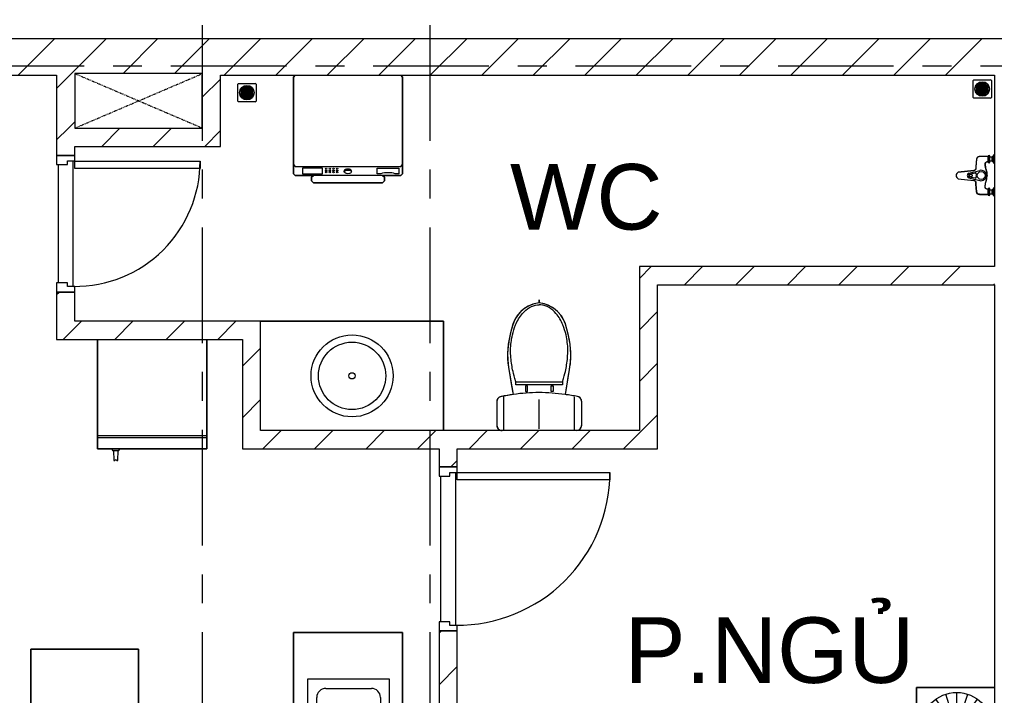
# Model space of a CAD drawing. Header units: millimetres. Extents: x -20144 to 104140, y -11426 to 48263.
# Drawn here: x 8197 to 13551, y 27695 to 31406 of the extents above; entities that cross this region are included whole.
import ezdxf

# ---------------------------------------------------------------- set-up
doc = ezdxf.new("R2010")
doc.units = ezdxf.units.MM
doc.linetypes.add('Dash', pattern=[6.35, 3.175, -3.175])
doc.linetypes.add('Grid Line', pattern=[22.225, 12.7, -3.175, 3.175, -3.175])
for name, color, linetype, lineweight in [('A-DETL-GENF', 31, 'Continuous', 5), ('A-DETL-GENF-HDLN', 161, 'Dash', 5), ('CHU', 181, 'Continuous', 5), ('CUA', 31, 'Continuous', 9), ('HATCH-TUONG', 152, 'Continuous', 9), ('NET-CAT', 3, 'Continuous', 9), ('NET-THAY', 2, 'Continuous', 15), ('THIET BI', 44, 'Continuous', 5), ('THIET-BI', 44, 'Continuous', 5), ('TRUC', 225, 'Continuous', 5)]:
    doc.layers.add(name, color=color, linetype=linetype, lineweight=lineweight)
doc.styles.add('Arial_2', font='arial_1.ttf', dxfattribs={"height": 360})
pattern_1 = [(45, (0, 0), (-141.4214, 141.4214), [])]

# ---------------------------------------------------------------- blocks, each defined once
blk = doc.blocks.new('CUA PHONG NGU - Type 1-932892-MẶT BẰNG TẦNG 4')
at = {"layer": 'CUA'}
for p, q in [((-317.5, 890.3), (-277.5, 890.3)), ((-317.5, 52.3), (-317.5, 890.3)), ((-277.5, 890.3), (-277.5, 52.3)), ((-277.5, 52.3), (-317.5, 52.3))]:
    blk.add_line(p, q, dxfattribs=at)
at = {"layer": 'CUA', "lineweight": 5}
for p, q in [((-318.5, 52.3), (-348.5, 52.3)), ((-348.5, 52.3), (-348.5, -47.7)), ((-318.5, 11.3), (-318.5, 52.3)), ((-298.5, 11.3), (-318.5, 11.3)), ((-298.5, -47.7), (-298.5, 11.3)), ((521.5, 11.3), (501.5, 11.3)), ((501.5, 11.3), (501.5, -47.7)), ((551.5, 52.3), (521.5, 52.3)), ((521.5, 52.3), (521.5, 11.3)), ((551.5, -47.7), (551.5, 52.3)), ((-348.5, -47.7), (-298.5, -47.7)), ((501.5, -47.7), (551.5, -47.7))]:
    blk.add_line(p, q, dxfattribs=at)
blk.add_arc((-317.5, 52.3), 838, 359.5, 90, dxfattribs=at)
blk = doc.blocks.new('CUA WC - Type 1-529850-MẶT BẰNG TẦNG 4')
at = {"layer": 'CUA'}
for p, q in [((-242.5, 740.3), (-202.5, 740.3)), ((-242.5, 52.3), (-242.5, 740.3)), ((-202.5, 740.3), (-202.5, 52.3)), ((-202.5, 52.3), (-242.5, 52.3))]:
    blk.add_line(p, q, dxfattribs=at)
at = {"layer": 'CUA', "lineweight": 5}
for p, q in [((-243.5, 52.3), (-273.5, 52.3)), ((-273.5, 52.3), (-273.5, -47.7)), ((-243.5, 11.3), (-243.5, 52.3)), ((-223.5, 11.3), (-243.5, 11.3)), ((-223.5, -47.7), (-223.5, 11.3)), ((446.5, 11.3), (426.5, 11.3)), ((426.5, 11.3), (426.5, -47.7)), ((476.5, 52.3), (446.5, 52.3)), ((446.5, 52.3), (446.5, 11.3)), ((476.5, -47.7), (476.5, 52.3)), ((-273.5, -47.7), (-223.5, -47.7)), ((426.5, -47.7), (476.5, -47.7))]:
    blk.add_line(p, q, dxfattribs=at)
blk.add_arc((-242.5, 52.3), 688, 359.5, 90, dxfattribs=at)
blk = doc.blocks.new('X-LA2 - X-LA-934229-MẶT BẰNG TẦNG 4')
at = {"layer": 'THIET-BI'}
for p, q in [((-502.4, 0), (-502.4, -600)), ((-502.4, -600), (-502.4, 0)), ((-502.4, -600), (502.4, -600)), ((502.4, -600), (-502.4, -600))]:
    blk.add_line(p, q, dxfattribs=at)
for radius in [225, 185, 17]:
    blk.add_circle((0, -300), radius, dxfattribs=at)
blk = doc.blocks.new('X-XI - X-XI-V13-MẶT BẰNG TẦNG 4')
at = {"layer": 'THIET-BI'}
for p, q in [((194.6, 0), (194.6, -186.1)), ((215, -2.1), (204.3, 0)), ((-230.6, -16.8), (-233.2, -33.2)), ((-233.2, -29), (-233.2, -157.9)), ((-233.2, -29), (-233.2, -157.9)), ((-233.2, -33.2), (-233.2, -45)), ((-233.2, -45), (-233.2, -157.9)), ((-227.9, -12.2), (-230.6, -16.8)), ((-222, -6.1), (-227.9, -12.2)), ((-212.4, -1.2), (-222, -6.1)), ((-204.3, 0), (-212.4, -1.2)), ((-194.6, 0), (-194.6, -185.7)), ((0, -9.4), (0, -169.7)), ((219.3, -4.2), (215, -2.1)), ((224.8, -8.5), (219.3, -4.2)), ((227.7, -12), (224.8, -8.5)), ((231.6, -19.3), (227.7, -12)), ((233.2, -29), (231.6, -19.3)), ((233.2, -157.9), (233.2, -29)), ((233.2, -157.9), (233.2, -29)), ((233.2, -157.9), (233.2, -29)), ((-233.2, -157.9), (-232.9, -162.1)), ((231.9, -166.7), (233.2, -157.9)), ((-232.9, -162.1), (-231, -169.1)), ((-231, -169.1), (-228, -174.5)), ((-228, -174.5), (-224.2, -178.9)), ((-224.2, -178.9), (-216.9, -183.9)), ((-216.9, -183.9), (-209.4, -186.4)), ((-209.4, -186.4), (-202.4, -187.7)), ((-202.4, -187.7), (-192, -189.7)), ((-192, -189.7), (-184.2, -191.1)), ((-184.2, -191.1), (-168, -193.8)), ((-168, -193.8), (-149.9, -196.6)), ((-143.8, -197.5), (-166.7, -335.2)), ((-143.8, -197.5), (-166.7, -335.2)), ((-149.9, -196.6), (-143.8, -197.5)), ((-143.8, -197.5), (-147.8, -221.1)), ((-76.6, -213.5), (-66.1, -213.5)), ((-76.6, -245), (-76.6, -213.5)), ((-66.1, -213.5), (-66.1, -245)), ((64, -213.5), (64, -245)), ((74.4, -213.5), (64, -213.5)), ((74.4, -245), (74.4, -213.5)), ((143.8, -197.5), (212.9, -185.5)), ((166.7, -335.2), (143.8, -197.5)), ((166.7, -335.2), (143.8, -197.5)), ((146.9, -216.1), (143.8, -197.5)), ((212.9, -185.5), (220.8, -181.7)), ((220.8, -181.7), (226.5, -176.5)), ((226.5, -176.5), (231.9, -166.7)), ((-155.3, -266.3), (-157.7, -280.9)), ((-147.8, -221.1), (-155.3, -266.3)), ((-127.7, -249.9), (127.7, -249.9)), ((-127.7, -267.8), (-127.7, -249.9)), ((-66.1, -245), (-76.6, -245)), ((64, -245), (74.4, -245)), ((127.7, -249.9), (127.7, -267.8)), ((151.8, -245.3), (146.9, -216.1)), ((157.2, -277.8), (151.8, -245.3)), ((-161.5, -303.8), (-164.6, -322)), ((-157.7, -280.9), (-161.5, -303.8)), ((-8.6, -267.8), (-127.7, -267.8)), ((127.7, -267.8), (-8.6, -267.8)), ((161.7, -304.9), (157.2, -277.8)), ((166.7, -335.2), (161.7, -304.9)), ((-171, -365.1), (-172.5, -383)), ((-168.9, -349), (-171, -365.1)), ((-164.6, -322), (-168.9, -349)), ((171.6, -371), (166.7, -335.2)), ((173.2, -395.8), (171.6, -371)), ((-172.5, -383), (-173.5, -402.2)), ((-173.5, -402.2), (-173.1, -436.1)), ((172.5, -446.5), (173.5, -426.5)), ((173.5, -426.5), (173.2, -395.8)), ((-173.1, -436.1), (-172.5, -446.5)), ((-172.5, -446.5), (-169.6, -474.8)), ((-169.6, -474.8), (-166.5, -495.3)), ((165.2, -502.3), (172.5, -446.5)), ((-166.5, -495.3), (-161.1, -520.9)), ((-161.1, -520.9), (-151.4, -555.9)), ((155.1, -543.7), (161.7, -518.5)), ((161.7, -518.5), (165.2, -502.3)), ((-151.4, -555.9), (-143.5, -587)), ((-143.5, -587), (-131.8, -612.8)), ((131.6, -613.2), (145.5, -581)), ((145.5, -581), (151.4, -555.9)), ((151.4, -555.9), (155.1, -543.7)), ((-131.8, -612.8), (-121.7, -628.9)), ((-121.7, -628.9), (-100.2, -653.8)), ((100.2, -653.8), (114.1, -638.9)), ((114.1, -638.9), (131.6, -613.2)), ((-100.2, -653.8), (-87.5, -664.8)), ((-87.5, -664.8), (-69.9, -676.9)), ((-69.9, -676.9), (-49.6, -687.2)), ((-49.6, -687.2), (-19.9, -696.9)), ((0, -700.2), (34.6, -692.9)), ((34.6, -692.9), (60.8, -681.9)), ((60.8, -681.9), (86, -665.9)), ((86, -665.9), (100.2, -653.8)), ((-19.9, -696.9), (0, -700.2)), ((0, -700.2), (0, -702.7)), ((0, -712.5), (0, -700.2)), ((0, -700.3), (0, -710.2)), ((0, -702.7), (0, -715.9)), ((0, -710.2), (0, -716.9)), ((0, -717.2), (0, -712.5)), ((0, -716.9), (0, -717.2))]:
    blk.add_line(p, q, dxfattribs=at)
for centre, radius, start, end in [((204.3, -29), 29, 360, 90), ((204.3, -29), 29, 0, 90), ((-204.3, -29), 29, 90, 180), ((-204.3, -29), 29, 90, 180), ((-204.3, -157.9), 29, 180, 259.8599), ((-204.3, -157.9), 29, 180, 259.8599), ((204.3, -157.9), 29, 280.1401, 360), ((204.3, -157.9), 29, 280.1401, 0), ((18.1, 960), 1168.8, 258.7762, 262.0348), ((18.1, 960), 1168.8, 258.7762, 262.0348), ((18.1, 960), 1168.8, 262.1447, 269.1633), ((-16, 957.7), 1166.4, 270.8375, 277.7683), ((-18.1, 960), 1168.8, 277.9652, 281.2238), ((-18.1, 960), 1168.8, 277.9652, 281.2238), ((287.1, -414.4), 460.7, 170.0941, 197.8856), ((287.1, -414.4), 460.7, 170.0941, 197.8856), ((-287.1, -414.4), 460.7, 342.1144, 9.9059), ((-287.1, -414.4), 460.7, 342.1144, 9.9059), ((18.2, -529.6), 171.6, 188.8267, 263.9098), ((18.2, -529.6), 171.6, 188.8267, 263.9098), ((-18.2, -529.6), 171.6, 276.0902, 351.1733), ((-18.2, -529.6), 171.6, 276.0902, 351.1733)]:
    blk.add_arc(centre, radius, start, end, dxfattribs=at)
for points in [[(-127.7, -267.8), (-143.4, -315.6), (-152.2, -364.8), (-160.3, -442.2), (-151, -516.8), (-129.6, -585.3), (-93.5, -652), (-37.5, -689.3), (-2.9, -689.4), (0, -689.4)], [(127.7, -267.8), (143.4, -315.6), (152.2, -364.8), (160.3, -442.2), (151, -516.8), (129.6, -585.3), (93.5, -652), (37.5, -689.3), (2.9, -689.4), (0, -689.4)]]:
    blk.add_open_spline(points, degree=3, knots=[12.724379, 12.724379, 12.724379, 12.724379, 75.096459, 151.912755, 228.70098, 282.501534, 351.034079, 439.49288, 447.51098, 447.51098, 447.51098, 447.51098], dxfattribs=at)
blk = doc.blocks.new('X-MAY GIAT - X-MAY GIAT-V22-MẶT BẰNG TẦNG 4')
at = {"layer": 'THIET BI'}
for p, q in [((-290, 0), (-300, -10)), ((-300, -10), (-290, 0)), ((300, -10), (290, 0)), ((290, 0), (300, -10)), ((-300, -10), (-300, -540)), ((-300, -540), (-300, -10)), ((300, -540), (300, -10)), ((300, -10), (300, -540)), ((-300, -490), (-290, -500)), ((-290, -500), (290, -500)), ((-250, -510), (-250, -540)), ((-140, -510), (-250, -510)), ((-140, -540), (-140, -510)), ((-20, -530), (-20, -525)), ((0, -520), (0, -525)), ((20, -530), (20, -525)), ((160, -510), (280, -510)), ((160, -540), (160, -510)), ((280, -510), (280, -540)), ((290, -500), (300, -490)), ((-300, -540), (-290, -550)), ((-290, -550), (-300, -540)), ((-290, -550), (-190, -550)), ((-190, -550), (-290, -550)), ((-250, -540), (-140, -540)), ((-190, -550), (-200, -560)), ((-200, -560), (-190, -550)), ((-200, -560), (-200, -580)), ((-200, -580), (-200, -560)), ((-200, -580), (-190, -590)), ((-190, -590), (-200, -580)), ((190, -550), (-190, -550)), ((180, -540), (160, -540)), ((200, -560), (190, -550)), ((190, -550), (290, -550)), ((190, -550), (200, -560)), ((290, -550), (190, -550)), ((190, -590), (200, -580)), ((200, -580), (190, -590)), ((200, -580), (200, -560)), ((200, -560), (200, -580)), ((280, -540), (260, -540)), ((290, -550), (300, -540)), ((300, -540), (290, -550)), ((-190, -590), (190, -590)), ((190, -590), (-190, -590))]:
    blk.add_line(p, q, dxfattribs=at)
blk.add_arc((220, -697.5), 162.5, 75.75, 104.25, dxfattribs=at)
for centre, major_axis in [((-120, -512.5), (5, 0)), ((-120, -522.5), (5, 0)), ((-120, -532.5), (5, 0)), ((-100, -512.5), (5, 0)), ((-100, -522.5), (5, 0)), ((-100, -532.5), (5, 0)), ((-80, -512.5), (5, 0)), ((-80, -522.5), (5, 0)), ((-80, -532.5), (5, 0)), ((-60, -512.5), (-5, 0)), ((-60, -522.5), (-5, 0)), ((-60, -532.5), (-5, 0)), ((0, -530), (-20, 0))]:
    blk.add_ellipse(centre, major_axis=major_axis, ratio=0.5, dxfattribs=at)
blk.add_ellipse((0, -525), major_axis=(-20, 0), ratio=0.5, start_param=3.141593, end_param=6.283185, dxfattribs=at)
blk = doc.blocks.new('X-TU LANH - X-TU LANH-V25-MẶT BẰNG TẦNG 4')
at = {"layer": 'THIET BI'}
for p, q in [((-300, -0.1), (-300, -600)), ((-300, -600), (-300, -0.1)), ((300, -600), (300, -0.1)), ((300, -0.1), (300, -600)), ((300, -530), (-300, -530)), ((300, -540), (-300, -540)), ((-300, -600), (300, -600)), ((300, -600), (-300, -600)), ((-222.5, -600), (-217.5, -610)), ((-217.5, -610), (-182.5, -610)), ((-212.5, -610), (-210.5, -665)), ((-189.5, -665), (-187.5, -610)), ((-182.5, -610), (-177.5, -600)), ((-210.5, -665), (-205.2, -665)), ((-194.8, -665), (-189.5, -665))]:
    blk.add_line(p, q, dxfattribs=at)
blk.add_arc((-200, -667.2), 5.66, 22.4018, 157.5982, dxfattribs=at)
blk = doc.blocks.new('X-BEP - X-BEP-934231-MẶT BẰNG TẦNG 4')
at = {"layer": 'THIET BI'}
for p, q in [((1740, 0), (0, 0)), ((0, 0), (0, -600)), ((0, 0), (1740, 0)), ((0, -600), (0, 0)), ((255.9, -71.5), (255.9, -521.5)), ((1055.9, -71.5), (255.9, -71.5)), ((1055.9, -521.5), (1055.9, -71.5)), ((355.9, -121.5), (655.9, -121.5)), ((955.9, -121.5), (805.9, -121.5)), ((1584.1, -117.4), (2133.1, -117.4)), ((1584.1, -475.7), (1584.1, -117.4)), ((2133.1, -117.4), (2133.1, -475.7)), ((305.9, -421.5), (305.9, -171.5)), ((705.9, -171.5), (705.9, -421.5)), ((755.9, -171.5), (755.9, -421.5)), ((1005.9, -421.5), (1005.9, -171.5)), ((2133.1, -162.4), (1584.1, -162.4)), ((1700.9, -266.8), (1700.9, -243.3)), ((2016.3, -266.8), (2016.3, -243.3)), ((1651.3, -287.3), (1634.7, -270.7)), ((1750.5, -287.3), (1767.1, -270.7)), ((1966.7, -287.3), (1950.2, -270.7)), ((2066, -287.3), (2082.5, -270.7)), ((1630.7, -336.9), (1607.3, -336.9)), ((1686.8, -332.9), (1664.2, -332.9)), ((1686.8, -341), (1664.2, -341)), ((1715, -332.9), (1737.6, -332.9)), ((1715, -341), (1737.6, -341)), ((1771.1, -336.9), (1794.5, -336.9)), ((1946.2, -336.9), (1922.7, -336.9)), ((2002.2, -332.9), (1979.7, -332.9)), ((2002.2, -341), (1979.7, -341)), ((2030.5, -332.9), (2053, -332.9)), ((2030.5, -341), (2053, -341)), ((2086.5, -336.9), (2110, -336.9)), ((1651.3, -386.6), (1634.7, -403.1)), ((1700.9, -407.1), (1700.9, -430.5)), ((1750.5, -386.6), (1767.1, -403.1)), ((1966.7, -386.6), (1950.2, -403.1)), ((2016.3, -407.1), (2016.3, -430.5)), ((2066, -386.6), (2082.5, -403.1)), ((655.9, -471.5), (355.9, -471.5)), ((805.9, -471.5), (955.9, -471.5)), ((2133.1, -475.7), (1584.1, -475.7)), ((255.9, -521.5), (1055.9, -521.5)), ((0, -600), (2640, -600)), ((2640, -600), (0, -600))]:
    blk.add_line(p, q, dxfattribs=at)
for centre, radius in [((1700.9, -336.9), 90), ((1700.9, -336.9), 85.5), ((2016.3, -336.9), 90), ((2016.3, -336.9), 85.5), ((643.4, -311.5), 25), ((818.4, -311.5), 25), ((1700.9, -336.9), 36.9), ((2016.3, -336.9), 36.9), ((1700.9, -336.9), 14.7), ((1700.9, -336.9), 8.24), ((2016.3, -336.9), 14.7), ((2016.3, -336.9), 8.24)]:
    blk.add_circle(centre, radius, dxfattribs=at)
for centre, start, end in [((355.9, -171.5), 90, 180), ((655.9, -171.5), 360, 90), ((805.9, -171.5), 90, 180), ((955.9, -171.5), 360, 90), ((355.9, -421.5), 180, 270), ((655.9, -421.5), 270, 0), ((805.9, -421.5), 180, 270), ((955.9, -421.5), 270, 0)]:
    blk.add_arc(centre, 50, start, end, dxfattribs=at)
blk = doc.blocks.new('X-GIUONG - X-GIUONG-V27-MẶT BẰNG TẦNG 4')
at = {"layer": 'THIET BI'}
for p, q in [((-1239, -9.8), (-1239, -439)), ((-1239, -439), (-1239, -9.8)), ((-1039.2, -147.8), (-1076.9, -31.8)), ((-1016.6, -144.2), (-1016.6, -22.2)), ((-993.9, -147.8), (-956.3, -31.8)), ((-800, -439), (-800, -9.8)), ((-800, -9.8), (-800, -2000)), ((-800, -9.8), (-800, -439)), ((-800, -9.8), (-800, -2000)), ((-550, -30), (-550, -410)), ((-30, -30), (-550, -30)), ((-30, -360), (-30, -30)), ((30, -30), (30, -360)), ((550, -30), (30, -30)), ((550, -360), (550, -30)), ((800, -9.8), (800, -439)), ((800, -2000), (800, -9.8)), ((800, -9.8), (800, -439)), ((800, -2000), (800, -9.8)), ((993.9, -147.8), (956.3, -31.8)), ((1016.6, -144.2), (1016.6, -22.2)), ((1039.2, -147.8), (1076.9, -31.8)), ((1239, -439), (1239, -9.8)), ((1239, -439), (1239, -9.8)), ((-1075.8, -174.4), (-1174.4, -102.7)), ((-1059.6, -158.2), (-1131.2, -59.5)), ((-973.5, -158.2), (-901.9, -59.5)), ((-957.4, -174.4), (-858.7, -102.7)), ((957.4, -174.4), (858.7, -102.7)), ((973.5, -158.2), (901.9, -59.5)), ((1059.6, -158.2), (1131.2, -59.5)), ((1075.8, -174.4), (1174.4, -102.7)), ((-1086.1, -194.8), (-1202.1, -157.1)), ((-947, -194.8), (-831, -157.1)), ((947, -194.8), (831, -157.1)), ((1086.1, -194.8), (1202.1, -157.1)), ((-1068.3, -269.1), (-964.8, -165.6)), ((-1068.3, -165.6), (-964.8, -269.1)), ((1068.3, -269.1), (964.8, -165.6)), ((1068.3, -165.6), (964.8, -269.1)), ((-1089.7, -217.4), (-1211.7, -217.4)), ((-1086.1, -240), (-1202.1, -277.7)), ((-1075.8, -260.4), (-1174.4, -332.1)), ((-957.4, -260.4), (-858.7, -332.1)), ((-947, -240), (-831, -277.7)), ((-943.4, -217.4), (-821.4, -217.4)), ((-821.4, -217.4), (-943.4, -217.4)), ((943.4, -217.4), (821.4, -217.4)), ((821.4, -217.4), (943.4, -217.4)), ((947, -240), (831, -277.7)), ((957.4, -260.4), (858.7, -332.1)), ((1075.8, -260.4), (1174.4, -332.1)), ((1086.1, -240), (1202.1, -277.7)), ((1089.7, -217.4), (1211.7, -217.4)), ((-1059.6, -276.6), (-1131.2, -375.2)), ((-1039.2, -287), (-1076.9, -402.9)), ((-1016.6, -290.5), (-1016.6, -412.5)), ((-993.9, -287), (-956.3, -402.9)), ((-973.5, -276.6), (-901.9, -375.2)), ((973.5, -276.6), (901.9, -375.2)), ((993.9, -287), (956.3, -402.9)), ((1016.6, -290.5), (1016.6, -412.5)), ((1039.2, -287), (1076.9, -402.9)), ((1059.6, -276.6), (1131.2, -375.2)), ((-370, -360), (-800, -740)), ((-370, -740), (-370, -360)), ((800, -360), (-370, -360)), ((-550, -410), (-420, -410)), ((-370, -420), (800, -420)), ((-1239, -439), (-800, -439)), ((-800, -439), (-1239, -439)), ((800, -439), (1239, -439)), ((800, -439), (1239, -439)), ((-800, -740), (-370, -740)), ((-800, -2000), (800, -2000)), ((-800, -2000), (800, -2000))]:
    blk.add_line(p, q, dxfattribs=at)
for centre, radius in [((-1016.6, -217.4), 195.1), ((1016.6, -217.4), 195.1), ((-1016.6, -217.4), 73.2), ((1016.6, -217.4), 73.2)]:
    blk.add_circle(centre, radius, dxfattribs=at)
blk = doc.blocks.new('X-BAR - X-BAR-721413-MẶT BẰNG TẦNG 4')
at = {"layer": 'THIET BI'}
for p, q in [((0, 0), (-591.2, 0)), ((-591.2, 0), (-591.2, -680)), ((-591.2, -680), (-591.2, 0)), ((-591.2, 0), (0, 0)), ((0, -3050), (0, 0)), ((0, 0), (0, -3050)), ((-591.2, -680), (-575, -680)), ((-575, -680), (-591.2, -680)), ((-575, -680), (-575, -3050)), ((-575, -3050), (-575, -680)), ((-575, -3050), (0, -3050)), ((0, -3050), (-575, -3050))]:
    blk.add_line(p, q, dxfattribs=at)
blk = doc.blocks.new('X-PHEU - X-PHEU-399631-MẶT BẰNG TẦNG 4')
at = {"layer": 'THIET-BI'}
for p, q in [((25, 29), (25, 121)), ((29, 125), (121, 125)), ((62.5, 108.8), (62.5, 41.2)), ((67.5, 39.8), (67.5, 110.2)), ((72.5, 110.9), (72.5, 78.1)), ((77.5, 78.1), (77.5, 110.9)), ((82.5, 110.2), (82.5, 39.8)), ((87.5, 41.2), (87.5, 108.8)), ((125, 121), (125, 29)), ((42.5, 90.5), (42.5, 59.5)), ((47.5, 51.8), (47.5, 98.2)), ((52.5, 103.1), (52.5, 46.9)), ((57.5, 43.5), (57.5, 106.5)), ((72.5, 71.9), (72.5, 39.1)), ((77.5, 39.1), (77.5, 71.9)), ((92.5, 106.5), (92.5, 43.5)), ((97.5, 46.9), (97.5, 103.1)), ((102.5, 98.2), (102.5, 51.8)), ((107.5, 59.5), (107.5, 90.5)), ((121, 25), (29, 25))]:
    blk.add_line(p, q, dxfattribs=at)
blk.add_circle((75, 75), 40, dxfattribs=at)
for centre, radius, start, end in [((29, 121), 4, 90, 180), ((75, 75), 36, 102.0247, 110.3175), ((75, 75), 36, 90, 93.9821), ((75, 75), 36, 86.0179, 90), ((75, 75), 36, 69.6825, 77.9753), ((121, 121), 4, 0, 90), ((75, 75), 36, 139.8082, 154.5256), ((75, 75), 36, 205.4744, 220.1918), ((75, 75), 36, 119.0853, 128.6822), ((75, 75), 4, 128.6822, 231.3178), ((75, 75), 4, 308.6822, 51.3178), ((75, 75), 36, 51.3178, 60.9147), ((75, 75), 36, 25.4744, 40.1918), ((75, 75), 36, 319.8082, 334.5256), ((29, 29), 4, 180, 270), ((75, 75), 36, 231.3178, 240.9147), ((75, 75), 36, 249.6825, 257.9753), ((75, 75), 36, 266.0179, 270), ((75, 75), 36, 270, 273.9821), ((75, 75), 36, 282.0247, 290.3175), ((75, 75), 36, 299.0853, 308.6822), ((121, 29), 4, 270, 360)]:
    blk.add_arc(centre, radius, start, end, dxfattribs=at)
blk = doc.blocks.new('X-SEN - X-SEN-387739-MẶT BẰNG TẦNG 4')
at = {"layer": 'THIET-BI'}
for p, q in [((-67.5, 0), (-112.5, 0)), ((-112.5, 0), (-112.5, -3.8)), ((-112.5, 0), (-67.5, 0)), ((-112.5, -3.8), (-112.5, 0)), ((-67.5, -3.8), (-67.5, 0)), ((-67.5, 0), (-67.5, -3.8)), ((112.5, 0), (67.5, 0)), ((67.5, 0), (67.5, -3.8)), ((67.5, 0), (67.5, -3.8)), ((112.5, 0), (67.5, 0)), ((112.5, -3.8), (112.5, 0)), ((112.5, -3.8), (112.5, 0)), ((-112.5, -3.8), (-99.9, -12.6)), ((-67.5, -3.8), (-112.5, -3.8)), ((-112.5, -3.8), (-99.9, -12.6)), ((-99.9, -25.3), (-107.2, -25.3)), ((-72.8, -25.3), (-107.2, -25.3)), ((-107.2, -34.3), (-105.1, -34.3)), ((-107.2, -34.3), (-72.8, -34.3)), ((-105.1, -34.3), (-105.1, -37.2)), ((-105.1, -34.3), (-105.1, -37.2)), ((-74.9, -34.3), (-105.1, -34.3)), ((-105.1, -37.2), (-74.9, -37.2)), ((-99.9, -12.6), (-99.9, -25.3)), ((-99.9, -12.6), (-80.1, -12.6)), ((-80.1, -12.6), (-99.9, -12.6)), ((-99.9, -12.6), (-99.9, -25.3)), ((-80.1, -12.6), (-67.5, -3.8)), ((-80.1, -12.6), (-67.5, -3.8)), ((-80.1, -25.3), (-80.1, -12.6)), ((-80.1, -25.3), (-80.1, -12.6)), ((-72.8, -25.3), (-80.1, -25.3)), ((-74.9, -37.2), (-74.9, -34.3)), ((-74.9, -34.3), (-72.8, -34.3)), ((-74.9, -37.2), (-74.9, -34.3)), ((67.5, -3.8), (80.1, -12.6)), ((112.5, -3.8), (67.5, -3.8)), ((67.5, -3.8), (80.1, -12.6)), ((80.1, -25.3), (72.8, -25.3)), ((107.2, -25.3), (72.8, -25.3)), ((72.8, -34.3), (74.9, -34.3)), ((72.8, -34.3), (107.2, -34.3)), ((74.9, -34.3), (74.9, -37.2)), ((74.9, -34.3), (74.9, -37.2)), ((105.1, -34.3), (74.9, -34.3)), ((74.9, -37.2), (105.1, -37.2)), ((80.1, -12.6), (80.1, -25.3)), ((99.9, -12.6), (80.1, -12.6)), ((80.1, -12.6), (99.9, -12.6)), ((99.9, -12.6), (80.1, -12.6)), ((80.1, -12.6), (80.1, -25.3)), ((99.9, -12.6), (112.5, -3.8)), ((99.9, -12.6), (112.5, -3.8)), ((99.9, -25.3), (99.9, -12.6)), ((99.9, -25.3), (99.9, -12.6)), ((107.2, -25.3), (99.9, -25.3)), ((105.1, -37.2), (105.1, -34.3)), ((105.1, -34.3), (107.2, -34.3)), ((105.1, -37.2), (105.1, -34.3)), ((-12.9, -141.7), (-27.6, -80.8)), ((-7.7, -139.6), (-13.8, -105.5)), ((7.7, -139.6), (13.8, -105.5)), ((12.9, -141.7), (27.6, -80.8)), ((-27.3, -113.1), (-17.5, -199.2)), ((-17.5, -199.2), (-27.3, -113.1)), ((17.5, -199.2), (27.3, -113.1)), ((17.5, -199.2), (27.3, -113.1))]:
    blk.add_line(p, q, dxfattribs=at)
for centre, radius in [((0, -73.2), 21.5), ((0, -130.1), 7.2)]:
    blk.add_circle(centre, radius, dxfattribs=at)
for centre, radius, start, end in [((-102.9, -29.8), 6.9, 148.0246, 211.9754), ((-102.9, -29.8), 6.9, 148.0246, 211.9754), ((-107.2, -27.1), 1.8, 90, 148.0246), ((-107.2, -27.1), 1.8, 90, 148.0246), ((-107.2, -32.5), 1.8, 211.9754, 270), ((-107.2, -32.5), 1.8, 211.9754, 270), ((-112.5, -29.8), 6.9, 319.2845, 40.7155), ((-94.4, -29.8), 6.9, 139.2845, 220.7155), ((-85.4, -29.8), 6.9, 319.2845, 40.7155), ((-67.5, -29.8), 6.9, 139.2845, 220.7155), ((-72.8, -27.1), 1.8, 31.9754, 90), ((-72.8, -27.1), 1.8, 31.9754, 90), ((-72.8, -32.5), 1.8, 270, 328.0246), ((-72.8, -32.5), 1.8, 270, 328.0246), ((-77.1, -29.8), 6.9, 328.0246, 31.9754), ((-77.1, -29.8), 6.9, 328.0246, 31.9754), ((-0.4, -73.2), 28.3, 89.2517, 195.6693), ((0.4, -73.2), 28.3, 344.3307, 90.7483), ((77.1, -29.8), 6.9, 148.0246, 211.9754), ((77.1, -29.8), 6.9, 148.0246, 211.9754), ((72.8, -27.1), 1.8, 90, 148.0246), ((72.8, -27.1), 1.8, 90, 148.0246), ((72.8, -32.5), 1.8, 211.9754, 270), ((72.8, -32.5), 1.8, 211.9754, 270), ((67.5, -29.8), 6.9, 319.2845, 40.7155), ((85.6, -29.8), 6.9, 139.2845, 220.7155), ((94.6, -29.8), 6.9, 319.2845, 40.7155), ((112.5, -29.8), 6.9, 139.2845, 220.7155), ((107.2, -27.1), 1.8, 31.9754, 90), ((107.2, -27.1), 1.8, 31.9754, 90), ((107.2, -32.5), 1.8, 270, 328.0246), ((107.2, -32.5), 1.8, 270, 328.0246), ((102.9, -29.8), 6.9, 328.0246, 31.9754), ((102.9, -29.8), 6.9, 328.0246, 31.9754), ((-9.4, -104.7), 4.5, 74.0703, 190.1556), ((-0.4, -73.2), 28.3, 254.0703, 270.7483), ((0.4, -73.2), 28.3, 269.2517, 285.9297), ((9.4, -104.7), 4.5, 349.8444, 105.9297), ((0, -134.7), 14.7, 208.4144, 331.5856), ((0, -136.6), 8.24, 201.1294, 338.8706), ((0, -191), 19.3, 205.0481, 334.9519), ((0, -191), 19.3, 205.0481, 334.9519)]:
    blk.add_arc(centre, radius, start, end, dxfattribs=at)
for points, knots in [([(-105.1, -37.2), (-105.1, -39.1), (-104.9, -42.9), (-104.7, -48.5), (-104.5, -54.2), (-104.2, -61.7), (-103.9, -68.4), (-103.8, -73.6), (-103.7, -75.5), (-103.7, -76.7), (-103.6, -77.6), (-103.6, -78.6), (-103.6, -79.8), (-103.6, -81), (-103.5, -81.8), (-103.5, -82.3), (-103.5, -82.6), (-103.4, -83), (-103.4, -83.5), (-103.3, -84.3), (-103.2, -85.5), (-103.1, -86.6), (-102.8, -87.6), (-102.6, -88.2), (-102.3, -88.9), (-101.9, -89.7), (-101.3, -90.8), (-100.6, -91.7), (-100, -92.5), (-99, -93.6), (-97.8, -94.7), (-96.2, -95.8), (-95, -96.6), (-93.7, -97.2), (-92.4, -97.7), (-91.2, -98.1), (-90.3, -98.4), (-89.6, -98.5), (-88.9, -98.7), (-88, -98.8), (-86.8, -99), (-85.6, -99.1), (-84.7, -99.1), (-84, -99.2), (-83.3, -99.3), (-82.3, -99.4), (-81.2, -99.5), (-79.7, -99.6), (-77.9, -99.8), (-75.5, -100), (-72.8, -100.2), (-70, -100.5), (-66.3, -100.8), (-61.6, -101.2), (-56, -101.5), (-51.7, -101.8), (-48.8, -101.9), (-47.3, -101.9), (-46.1, -101.9), (-45.1, -102), (-44.4, -102), (-43.6, -102), (-42.6, -102), (-41.4, -102), (-40.1, -102), (-39.3, -102.1), (-38.8, -102.1), (-38.5, -102.2), (-38.1, -102.2), (-37.6, -102.3), (-36.8, -102.4), (-35.6, -102.6), (-34.3, -103), (-33.2, -103.5), (-32.5, -104), (-31.7, -104.6), (-30.5, -105.7), (-29, -107.6), (-27.9, -110.1), (-27.4, -112), (-27.3, -113.1)], [0, 0, 0, 0, 0.041667, 0.083333, 0.125, 0.166667, 0.25, 0.270833, 0.28125, 0.291667, 0.296875, 0.302083, 0.3125, 0.322917, 0.328125, 0.330729, 0.333333, 0.335938, 0.338542, 0.34375, 0.354167, 0.364583, 0.369792, 0.375, 0.380208, 0.385417, 0.395833, 0.40625, 0.411458, 0.416667, 0.4375, 0.447917, 0.458333, 0.46875, 0.479167, 0.489583, 0.494792, 0.5, 0.505208, 0.510417, 0.520833, 0.53125, 0.536458, 0.541667, 0.546875, 0.552083, 0.5625, 0.572917, 0.583333, 0.604167, 0.625, 0.645833, 0.666667, 0.708333, 0.75, 0.791667, 0.802083, 0.8125, 0.822917, 0.828125, 0.833333, 0.838542, 0.84375, 0.854167, 0.864583, 0.869792, 0.872396, 0.875, 0.877604, 0.880208, 0.885417, 0.895833, 0.90625, 0.916667, 0.921875, 0.927083, 0.9375, 0.958333, 0.979167, 1, 1, 1, 1]), ([(-105.1, -37.2), (-104.5, -52.3), (-103.9, -68.7), (-103.3, -87.5), (-99.6, -93.9), (-92.4, -98.5), (-72.6, -100.1), (-54, -102.2), (-33.9, -102), (-28.7, -107.4), (-27.8, -111), (-27.3, -113.1)], [0, 0, 0, 0, 45.441328, 49.333631, 56.110562, 66.562664, 73.682324, 114.966912, 125.570438, 129.900151, 136.284558, 136.284558, 136.284558, 136.284558]), ([(0, -41), (-2, -40.9), (-5.6, -40.9), (-10.3, -41.2), (-14.4, -41.6), (-18, -42.2), (-21.2, -42.9), (-24.2, -43.7), (-27.1, -44.6), (-30, -45.4), (-32.9, -46.3), (-35.8, -47.2), (-38.8, -47.9), (-41.8, -48.6), (-45.1, -49.2), (-48.4, -49.8), (-51.8, -50.2), (-54.8, -50.5), (-56.9, -50.7), (-58.1, -50.8), (-59, -50.9), (-59.9, -51), (-60.8, -51), (-61.7, -51), (-62.4, -51), (-63, -51), (-63.6, -51), (-64.4, -50.9), (-65.1, -50.8), (-65.7, -50.7), (-66.1, -50.6), (-66.5, -50.5), (-67.1, -50.4), (-68.1, -50.1), (-69.1, -49.6), (-70.1, -49), (-71.1, -48.3), (-72, -47.4), (-72.8, -46.6), (-73.3, -45.8), (-73.8, -45.1), (-74.1, -44.3), (-74.4, -43.5), (-74.6, -42.6), (-74.7, -41.9), (-74.8, -41.3), (-74.8, -40.9), (-74.9, -40.4), (-74.9, -39.8), (-74.9, -38.8), (-74.9, -37.9), (-74.9, -37.2)], [0, 0, 0, 0, 0.041667, 0.083333, 0.125, 0.166667, 0.208333, 0.25, 0.291667, 0.333333, 0.375, 0.416667, 0.458333, 0.5, 0.541667, 0.583333, 0.625, 0.666667, 0.6875, 0.697917, 0.708333, 0.71875, 0.729167, 0.739583, 0.75, 0.755208, 0.760417, 0.770833, 0.78125, 0.786458, 0.791667, 0.796875, 0.802083, 0.8125, 0.833333, 0.84375, 0.854167, 0.875, 0.885417, 0.895833, 0.90625, 0.916667, 0.927083, 0.9375, 0.947917, 0.953125, 0.958333, 0.963542, 0.96875, 0.979167, 1, 1, 1, 1]), ([(-74.9, -37.2), (-74.9, -39.9), (-75, -44.9), (-67.9, -51.6), (-55.3, -50.7), (-39.4, -48.7), (-24.4, -43.4), (-11.8, -40.7), (0, -41)], [0, 0, 0, 0, 8.475038, 15.961674, 29.255673, 47.963091, 70.422589, 93.837243, 93.837243, 93.837243, 93.837243]), ([(74.9, -37.2), (74.9, -37.9), (74.9, -38.8), (74.9, -39.8), (74.9, -40.4), (74.8, -40.9), (74.8, -41.3), (74.7, -41.9), (74.6, -42.6), (74.4, -43.3), (74.3, -43.9), (74.1, -44.4), (73.8, -45.1), (73.3, -45.8), (72.8, -46.6), (72, -47.4), (71.1, -48.3), (70.1, -49), (69.1, -49.6), (68.1, -50.1), (67.1, -50.4), (66.5, -50.5), (66.1, -50.6), (65.7, -50.7), (65.1, -50.8), (64.4, -50.9), (63.5, -51), (62.7, -51), (62.1, -51), (61.5, -51), (60.8, -51), (59.9, -51), (59, -50.9), (58.1, -50.8), (56.9, -50.7), (54.8, -50.5), (51.8, -50.2), (47.2, -49.6), (41.8, -48.7), (36.8, -47.4), (32.9, -46.3), (30, -45.4), (27.1, -44.6), (24.2, -43.7), (21.2, -42.9), (18, -42.2), (14.4, -41.6), (10.3, -41.2), (5.6, -40.9), (2, -40.9), (0, -41)], [0, 0, 0, 0, 0.020833, 0.03125, 0.036458, 0.041667, 0.046875, 0.052083, 0.0625, 0.072917, 0.078125, 0.083333, 0.09375, 0.104167, 0.114583, 0.125, 0.145833, 0.15625, 0.166667, 0.1875, 0.197917, 0.203125, 0.208333, 0.213542, 0.21875, 0.229167, 0.239583, 0.25, 0.255208, 0.260417, 0.270833, 0.28125, 0.291667, 0.302083, 0.3125, 0.333333, 0.375, 0.416667, 0.5, 0.583333, 0.625, 0.666667, 0.708333, 0.75, 0.791667, 0.833333, 0.875, 0.916667, 0.958333, 1, 1, 1, 1]), ([(74.9, -37.2), (74.9, -39.9), (75, -44.9), (67.9, -51.6), (55.3, -50.7), (39.4, -48.7), (24.4, -43.4), (11.8, -40.7), (0, -41)], [0, 0, 0, 0, 8.475038, 15.961674, 29.255673, 47.963091, 70.422589, 93.837243, 93.837243, 93.837243, 93.837243]), ([(27.3, -113.1), (27.4, -112), (27.9, -110.1), (29, -107.6), (30.5, -105.7), (31.7, -104.6), (32.5, -104), (33.2, -103.5), (34.3, -103), (35.6, -102.6), (36.8, -102.4), (37.6, -102.3), (38.1, -102.2), (38.5, -102.2), (38.8, -102.1), (39.3, -102.1), (40.1, -102), (41.4, -102), (42.6, -102), (43.6, -102), (44.4, -102), (45.1, -102), (46.1, -101.9), (47.3, -101.9), (48.8, -101.9), (51.7, -101.8), (57.9, -101.4), (65.3, -100.9), (72.8, -100.2), (76.9, -99.8), (79.7, -99.6), (81.2, -99.5), (82.3, -99.4), (83.3, -99.3), (84, -99.2), (84.7, -99.1), (85.6, -99.1), (86.8, -99), (88, -98.8), (88.9, -98.7), (89.6, -98.5), (90.3, -98.4), (91.2, -98.1), (92.4, -97.7), (93.7, -97.2), (95, -96.6), (96.2, -95.8), (97.8, -94.7), (99.2, -93.4), (100.4, -91.9), (101.3, -90.8), (101.9, -89.7), (102.3, -88.9), (102.6, -88.2), (102.8, -87.6), (103.1, -86.6), (103.2, -85.5), (103.3, -84.3), (103.4, -83.5), (103.4, -83), (103.5, -82.6), (103.5, -82.3), (103.5, -81.8), (103.6, -81), (103.6, -79.8), (103.6, -78.6), (103.6, -77.6), (103.7, -76.7), (103.7, -75.5), (103.8, -73.6), (103.9, -70.3), (104.1, -65.5), (104.5, -54.2), (104.8, -44.8), (105.1, -37.2)], [0, 0, 0, 0, 0.020833, 0.041667, 0.0625, 0.072917, 0.078125, 0.083333, 0.09375, 0.104167, 0.114583, 0.119792, 0.122396, 0.125, 0.127604, 0.130208, 0.135417, 0.145833, 0.15625, 0.161458, 0.166667, 0.171875, 0.177083, 0.1875, 0.197917, 0.208333, 0.25, 0.333333, 0.375, 0.416667, 0.427083, 0.4375, 0.447917, 0.453125, 0.458333, 0.463542, 0.46875, 0.479167, 0.489583, 0.494792, 0.5, 0.505208, 0.510417, 0.520833, 0.53125, 0.541667, 0.552083, 0.5625, 0.583333, 0.59375, 0.604167, 0.614583, 0.619792, 0.625, 0.630208, 0.635417, 0.645833, 0.65625, 0.661458, 0.664062, 0.666667, 0.669271, 0.671875, 0.677083, 0.6875, 0.697917, 0.703125, 0.708333, 0.71875, 0.729167, 0.75, 0.791667, 0.833333, 1, 1, 1, 1]), ([(105.1, -37.2), (104.5, -52.3), (103.9, -68.7), (103.3, -87.5), (99.6, -93.9), (92.4, -98.5), (72.6, -100.1), (54, -102.2), (33.9, -102), (28.7, -107.4), (27.8, -111), (27.3, -113.1)], [0, 0, 0, 0, 45.441328, 49.333631, 56.110562, 66.562664, 73.682324, 114.966912, 125.570438, 129.900151, 136.284558, 136.284558, 136.284558, 136.284558])]:
    blk.add_open_spline(points, degree=3, knots=knots, dxfattribs=at)
blk = doc.blocks.new('Family2 - Family1 2-951779-MẶT BẰNG TẦNG 4')
at = {"layer": 'A-DETL-GENF'}
for p, q in [((700, 300), (0, 300)), ((0, 300), (0, 0)), ((700, 0), (700, 300)), ((0, 0), (700, 0))]:
    blk.add_line(p, q, dxfattribs=at)
at = {"layer": 'A-DETL-GENF-HDLN'}
for p, q in [((0, 300), (700, 0.8)), ((0, 0), (700, 299.2))]:
    blk.add_line(p, q, dxfattribs=at)

msp = doc.modelspace()

# ---------------------------------------------------------------- hatches: boundary and pattern name
at = {"layer": 'HATCH-TUONG', "lineweight": 5}
h = msp.add_hatch(dxfattribs=at)
h.set_pattern_fill('FP_6', color=256, style=0, pattern_type=2)
h.set_pattern_definition(pattern_1)
h.paths.add_polyline_path([(8500.5, 31099.9), (8500.5, 31299.9), (8050.5, 31299.9), (8050.5, 31099.9), (8400.5, 31099.9)], flags=0)
h.paths.add_polyline_path([(5825.3, 31099.9), (6850.5, 31099.9), (6850.5, 31299.9), (5825.3, 31299.9)], flags=0)
h = msp.add_hatch(dxfattribs=at)
h.set_pattern_fill('FP_6', color=256, style=0, pattern_type=2)
h.set_pattern_definition(pattern_1)
h.paths.add_polyline_path([(8500.5, 31109.9), (9200.3, 31109.9), (9200.3, 31299.9), (8500.5, 31299.9)], flags=0)
h = msp.add_hatch(dxfattribs=at)
h.set_pattern_fill('FP_6', color=256, style=0, pattern_type=2)
h.set_pattern_definition(pattern_1)
h.paths.add_polyline_path([(9300.5, 31099.9), (13550.5, 31099.9), (13550.5, 31299.9), (9200.3, 31299.9), (9200.5, 31099.9)], flags=0)
h = msp.add_hatch(dxfattribs=at)
h.set_pattern_fill('FP_6', color=256, style=0, pattern_type=2)
h.set_pattern_definition(pattern_1)
h.paths.add_polyline_path([(8400.5, 30809.9), (8500.5, 30809.9), (8500.5, 31099.9), (8400.5, 31099.9)], flags=0)
h = msp.add_hatch(dxfattribs=at)
h.set_pattern_fill('FP_6', color=256, style=0, pattern_type=2)
h.set_pattern_definition(pattern_1)
h.paths.add_polyline_path([(9300.5, 30709.9), (9300.5, 31099.9), (9200.5, 31099.9), (9200.5, 30709.9)], flags=0)
h = msp.add_hatch(dxfattribs=at)
h.set_pattern_fill('FP_6', color=256, style=0, pattern_type=2)
h.set_pattern_definition(pattern_1)
h.paths.add_polyline_path([(8500.5, 29749.9), (8500.5, 29909.9), (8400.5, 29909.9), (8400.5, 29749.9)], flags=0)
h.paths.add_polyline_path([(8400.5, 30659.9), (8500.5, 30659.9), (8500.5, 30809.9), (8400.5, 30809.9)], flags=0)
h = msp.add_hatch(dxfattribs=at)
h.set_pattern_fill('FP_6', color=256, style=0, pattern_type=2)
h.set_pattern_definition(pattern_1)
h.paths.add_polyline_path([(9200.5, 30709.9), (9200.5, 30809.9), (8500.5, 30809.9), (8500.5, 30709.9), (9200.5, 30709.9)], flags=0)
h = msp.add_hatch(dxfattribs=at)
h.set_pattern_fill('FP_6', color=256, style=0, pattern_type=2)
h.set_pattern_definition(pattern_1)
h.paths.add_polyline_path([(11600.5, 29049.9), (11700.5, 29049.9), (11700.5, 30049.9), (11600.5, 30049.9), (11600.5, 29149.9)], flags=0)
h = msp.add_hatch(dxfattribs=at)
h.set_pattern_fill('FP_6', color=256, style=0, pattern_type=2)
h.set_pattern_definition(pattern_1)
h.paths.add_polyline_path([(13186.9, 29949.9), (13550.5, 29949.9), (13550.5, 30049.9), (11700.5, 30049.9), (11700.5, 29949.9), (11760.4, 29949.9)], flags=0)
h = msp.add_hatch(dxfattribs=at)
h.set_pattern_fill('FP_6', color=256, style=0, pattern_type=2)
h.set_pattern_definition(pattern_1)
h.paths.add_polyline_path([(9520.5, 29649.9), (9520.5, 29749.9), (8400.5, 29749.9), (8400.5, 29649.9), (9420.5, 29649.9)], flags=0)
h = msp.add_hatch(dxfattribs=at)
h.set_pattern_fill('FP_6', color=256, style=0, pattern_type=2)
h.set_pattern_definition(pattern_1)
h.paths.add_polyline_path([(9520.5, 29149.9), (9520.5, 29649.9), (9420.5, 29649.9), (9420.5, 29149.9)], flags=0)
h = msp.add_hatch(dxfattribs=at)
h.set_pattern_fill('FP_6', color=256, style=0, pattern_type=2)
h.set_pattern_definition(pattern_1)
h.paths.add_polyline_path([(11600.5, 29049.9), (11600.5, 29149.9), (9420.5, 29149.9), (9420.5, 29049.9), (11047.1, 29049.9)], flags=0)
h = msp.add_hatch(dxfattribs=at)
h.set_pattern_fill('FP_6', color=256, style=0, pattern_type=2)
h.set_pattern_definition(pattern_1)
h.paths.add_polyline_path([(10600.5, 26299.9), (10600.5, 28049.9), (10500.5, 28049.9), (10500.5, 26299.9)], flags=0)
h.paths.add_polyline_path([(10600.5, 28949.9), (10600.5, 29049.9), (10500.5, 29049.9), (10500.5, 28949.9)], flags=0)

# ---------------------------------------------------------------- linework, layer by layer
at = {"layer": 'NET-CAT', "lineweight": 15}
for p, q in [((8500.5, 31299.9), (8050.5, 31299.9)), ((9200.3, 31299.9), (8500.5, 31299.9)), ((13550.5, 31299.9), (9200.3, 31299.9)), ((13750.5, 31299.9), (13550.5, 31299.9)), ((8050.5, 31099.9), (8400.5, 31099.9)), ((8400.5, 31099.9), (8400.5, 30809.9)), ((9300.5, 30709.9), (9300.5, 31099.9)), ((9300.5, 31099.9), (13550.5, 31099.9)), ((13550.5, 31099.9), (13550.5, 30409.9)), ((8400.5, 30809.9), (8400.5, 30659.9)), ((8500.5, 30659.9), (8500.5, 30709.9)), ((8500.5, 30709.9), (9200.5, 30709.9)), ((9200.5, 30709.9), (9300.5, 30709.9)), ((8400.5, 30659.9), (8500.5, 30659.9)), ((13550.5, 30409.9), (13550.5, 30309.9)), ((13550.5, 30309.9), (13550.5, 30049.9)), ((11600.5, 30049.9), (11600.5, 29149.9)), ((11700.5, 30049.9), (11600.5, 30049.9)), ((13550.5, 30049.9), (11700.5, 30049.9)), ((11700.5, 29049.9), (11700.5, 29949.9)), ((11700.5, 29949.9), (13550.5, 29949.9)), ((13550.5, 29949.9), (13550.5, 24199.9)), ((8500.5, 29909.9), (8400.5, 29909.9)), ((8400.5, 29909.9), (8400.5, 29749.9)), ((8500.5, 29749.9), (8500.5, 29909.9)), ((8400.5, 29749.9), (8400.5, 29649.9)), ((9520.5, 29749.9), (8500.5, 29749.9)), ((9520.5, 29649.9), (9520.5, 29749.9)), ((8400.5, 29649.9), (9420.5, 29649.9)), ((9420.5, 29649.9), (9420.5, 29149.9)), ((9520.5, 29149.9), (9520.5, 29649.9)), ((9420.5, 29149.9), (9420.5, 29049.9)), ((11600.5, 29149.9), (9520.5, 29149.9)), ((9420.5, 29049.9), (10500.5, 29049.9)), ((10500.5, 29049.9), (10500.5, 28949.9)), ((10600.5, 29049.9), (11600.5, 29049.9)), ((10600.5, 28949.9), (10600.5, 29049.9)), ((11600.5, 29049.9), (11700.5, 29049.9)), ((10500.5, 28949.9), (10600.5, 28949.9)), ((10600.5, 28049.9), (10500.5, 28049.9)), ((10500.5, 28049.9), (10500.5, 26299.9)), ((10600.5, 26299.9), (10600.5, 28049.9))]:
    msp.add_line(p, q, dxfattribs=at)
at = {"layer": 'NET-THAY', "lineweight": 9}
for p, q in [((8490.5, 30629.9), (8490.5, 29939.9)), ((8410.5, 29959.9), (8410.5, 30609.9)), ((10590.5, 28919.9), (10590.5, 28079.9)), ((10510.5, 28099.9), (10510.5, 28899.9))]:
    msp.add_line(p, q, dxfattribs=at)
at = {"layer": 'TRUC', "linetype": 'Grid Line', "ltscale": 50}
for p, q in [((9200.5, 43599.9), (9200.5, -7167.6)), ((10450.5, 43599.9), (10450.5, -4500.1)), ((43000.5, 31149.9), (-14407, 31149.9))]:
    msp.add_line(p, q, dxfattribs=at)

# ---------------------------------------------------------------- block references
at = {"color": 253, "lineweight": 5}
msp.add_blockref('Family2 - Family1 2-951779-MẶT BẰNG TẦNG 4', (8500.5, 30809.9), dxfattribs=at)
at = {"color": 253, "lineweight": 9}
for name, p in [('X-PHEU - X-PHEU-399631-MẶT BẰNG TẦNG 4', (9370.5, 30929.9)), ('X-MAY GIAT - X-MAY GIAT-V22-MẶT BẰNG TẦNG 4', (10000.4, 31099.9)), ('X-PHEU - X-PHEU-399631-MẶT BẰNG TẦNG 4', (13408.2, 30949.9)), ('X-TU LANH - X-TU LANH-V25-MẶT BẰNG TẦNG 4', (8925.4, 29650)), ('X-BAR - X-BAR-721413-MẶT BẰNG TẦNG 4', (8850.5, 27950))]:
    msp.add_blockref(name, p, dxfattribs=at)
for name, p, rotation in [('CUA WC - Type 1-529850-MẶT BẰNG TẦNG 4', (8448.3, 30386.4), 270), ('X-SEN - X-SEN-387739-MẶT BẰNG TẦNG 4', (13550.4, 30550), 270), ('X-XI - X-XI-V13-MẶT BẰNG TẦNG 4', (11050.5, 29149.9), 180), ('X-LA2 - X-LA-934229-MẶT BẰNG TẦNG 4', (10023, 29149.9), 180), ('CUA PHONG NGU - Type 1-932892-MẶT BẰNG TẦNG 4', (10548.3, 28601.4), 270), ('X-BEP - X-BEP-934231-MẶT BẰNG TẦNG 4', (10300.5, 28039.9), 270), ('X-GIUONG - X-GIUONG-V27-MẶT BẰNG TẦNG 4', (13560.4, 26499.9), 270)]:
    msp.add_blockref(name, p, dxfattribs=dict(at, rotation=rotation))

# ---------------------------------------------------------------- texts
at = {"layer": 'CHU', "color": 253, "char_height": 360, "attachment_point": 1, "line_spacing_factor": 0.936439, "style": 'Arial_2'}
for s, insert, width in [('\\pt2540.0016,5079.9996,7620.0012,10159.9992,12700.0008,15239.9988,17780.0004,20319.9984,22860,25400.0016,27939.9996,30480.0012,33019.9992,35560.0008,38099.9988,40640.0004,43179.9984,45720,48260.0016,50799.9996,53340.0012,55879.9992,58420.0008,60959.9988,63500.0004,66039.9984,68580,71120.0016,73659.9996,76200.0012,78739.9992,81280.0008;WC', (10890, 30612.9), 882.74), ('\\pt2540.0016,5079.9996,7620.0012,10159.9992,12700.0008,15239.9988,17780.0004,20319.9984,22860,25400.0016,27939.9996,30480.0012,33019.9992,35560.0008,38099.9988,40640.0004,43179.9984,45720,48260.0016,50799.9996,53340.0012,55879.9992,58420.0008,60959.9988,63500.0004,66039.9984,68580,71120.0016,73659.9996,76200.0012,78739.9992,81280.0008;P.NGỦ', (11518.8, 28123.9), 1589.74)]:
    msp.add_mtext(s, dxfattribs=dict(at, insert=insert, width=width))

doc.saveas('drawing.dxf')
